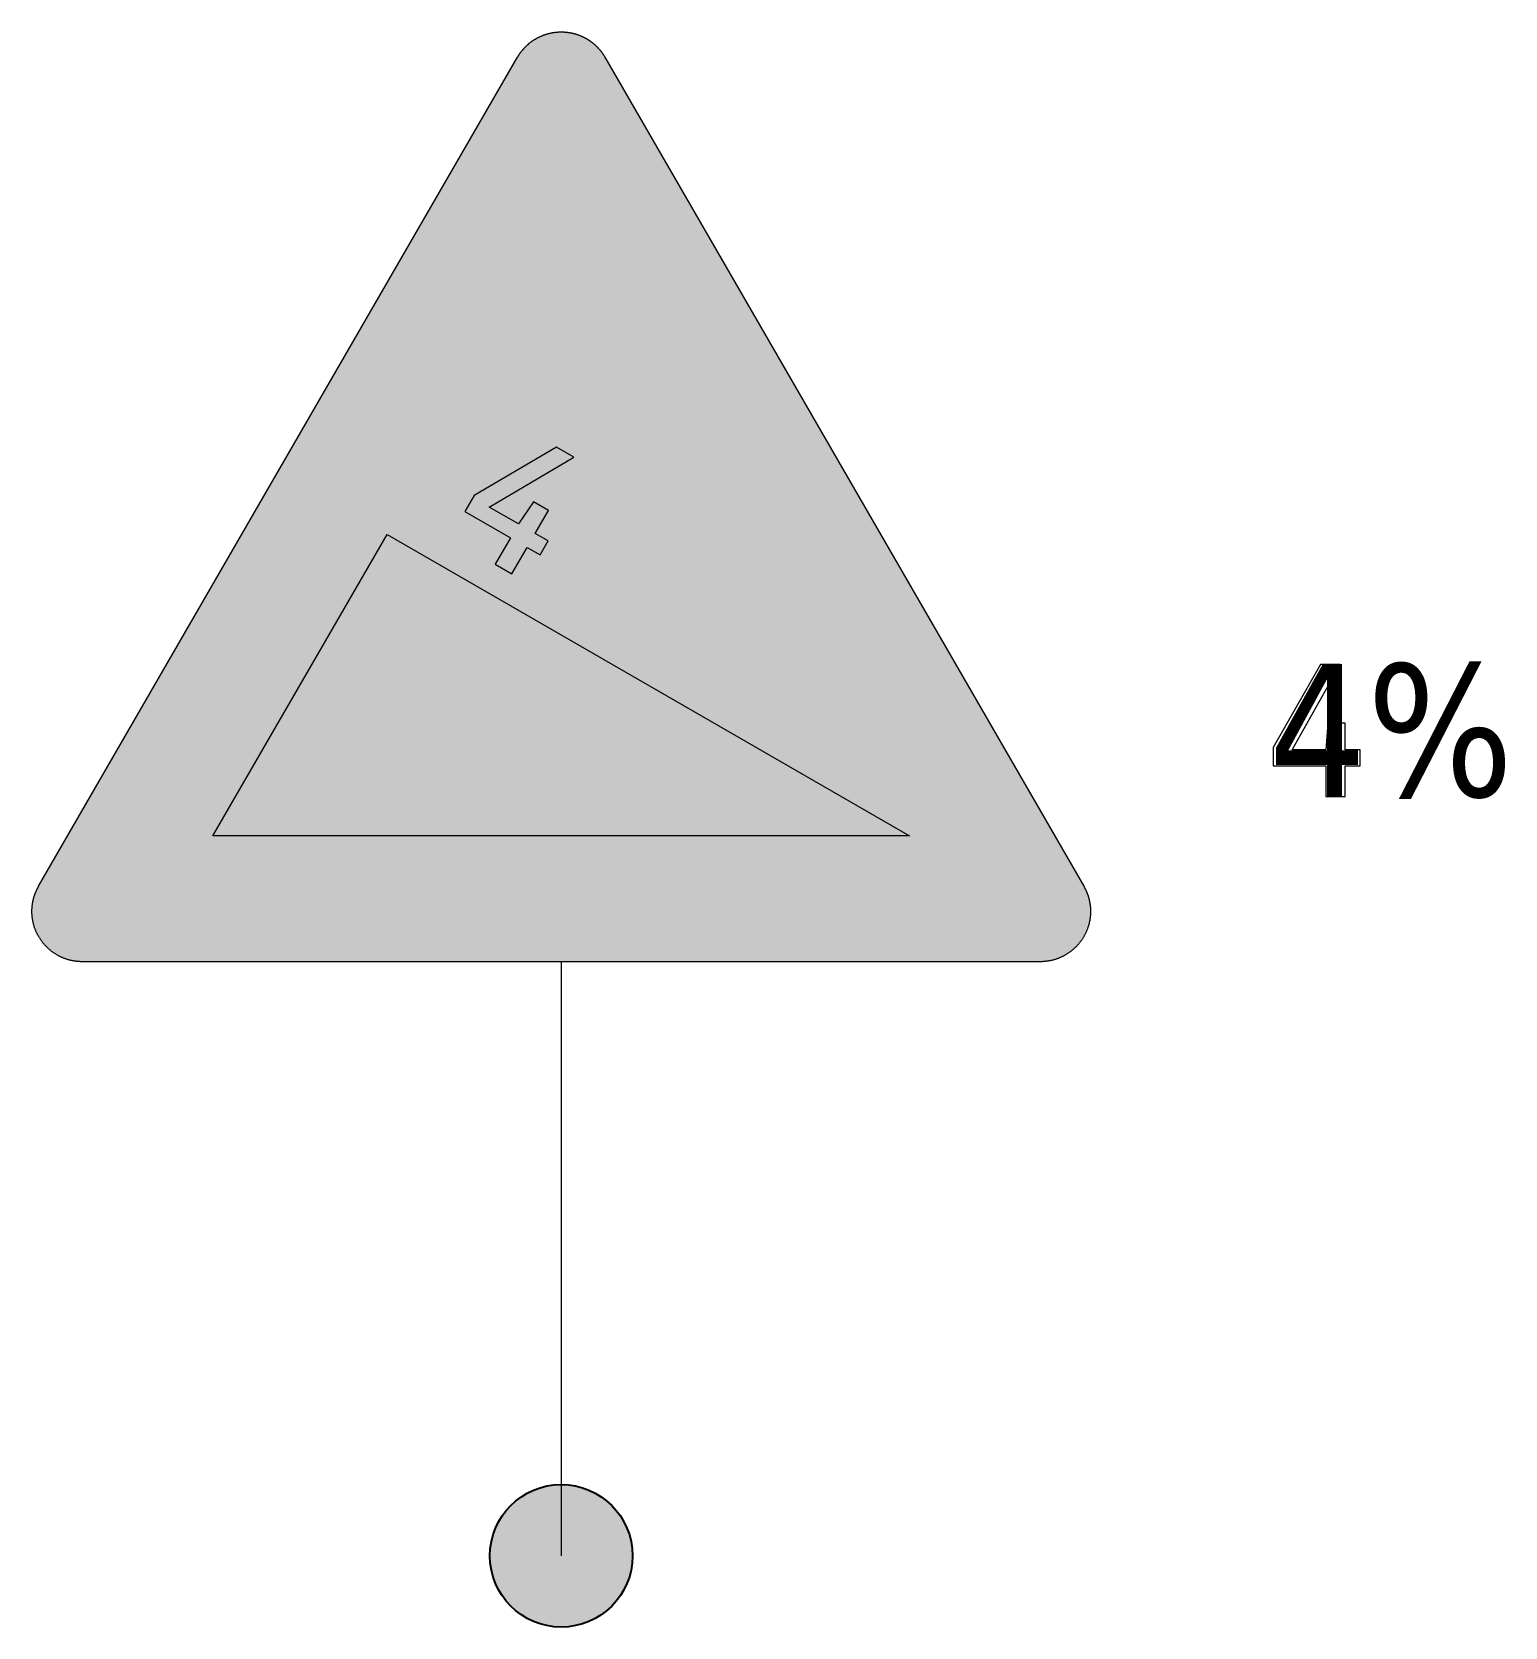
# Model space of a CAD drawing. Header units: metres. Extents: x -4.5 to 7.9, y -0.6 to 12.8.
import ezdxf

# ---------------------------------------------------------------- set-up
doc = ezdxf.new("R2010")
doc.units = ezdxf.units.M
doc.styles.get("Standard").update_dxf_attribs({"font": 'verdana.ttf'})

msp = doc.modelspace()

# ---------------------------------------------------------------- hatches: boundary and pattern name
at = {"lineweight": 5, "true_color": 0xf1f0eb}
msp.add_hatch(color=7, dxfattribs=at).paths.add_polyline_path([(-4.029261, 5.000027), (-4.034526, 5.000048), (-4.039785, 5.000126), (-4.045041, 5.000279), (-4.0503, 5.000507), (-4.055481, 5.00081), (-4.06074, 5.001191), (-4.065921, 5.001572), (-4.071102, 5.002031), (-4.076283, 5.00264), (-4.081467, 5.003249), (-4.086648, 5.003858), (-4.091829, 5.00462), (-4.096935, 5.00546), (-4.102041, 5.006297), (-4.107144, 5.007212), (-4.11225, 5.008202), (-4.117356, 5.00927), (-4.122384, 5.010335), (-4.127415, 5.011556), (-4.132443, 5.012774), (-4.137474, 5.01407), (-4.142502, 5.015441), (-4.147455, 5.016812), (-4.152408, 5.018261), (-4.157361, 5.01986), (-4.162239, 5.021384), (-4.167114, 5.023061), (-4.171992, 5.024813), (-4.176867, 5.026568), (-4.18167, 5.028395), (-4.18647, 5.0303), (-4.19127, 5.032205), (-4.195995, 5.034263), (-4.200795, 5.036321), (-4.205442, 5.038379), (-4.210167, 5.040587), (-4.214817, 5.042798), (-4.219464, 5.045084), (-4.224036, 5.047445), (-4.228608, 5.049884), (-4.23318, 5.052323), (-4.237677, 5.054837), (-4.242171, 5.057429), (-4.24659, 5.060096), (-4.251012, 5.062763), (-4.255431, 5.065505), (-4.259775, 5.068247), (-4.264116, 5.071145), (-4.26846, 5.07404), (-4.272729, 5.07701), (-4.27692, 5.079983), (-4.281111, 5.083106), (-4.285302, 5.086232), (-4.289415, 5.089355), (-4.293531, 5.092631), (-4.297569, 5.09591), (-4.301607, 5.099186), (-4.30557, 5.102615), (-4.309533, 5.106044), (-4.313418, 5.109548), (-4.317228, 5.113055), (-4.321116, 5.116634), (-4.324848, 5.120294), (-4.328583, 5.124026), (-4.332315, 5.127761), (-4.335975, 5.131571), (-4.339554, 5.135381), (-4.343061, 5.139191), (-4.346565, 5.143154), (-4.349994, 5.147039), (-4.353423, 5.151077), (-4.356699, 5.15504), (-4.360053, 5.159078), (-4.363254, 5.163194), (-4.366455, 5.167307), (-4.369578, 5.171498), (-4.372626, 5.175689), (-4.375599, 5.179958), (-4.378569, 5.184149), (-4.381464, 5.188493), (-4.384362, 5.192834), (-4.387104, 5.197178), (-4.389846, 5.201597), (-4.392591, 5.206019), (-4.39518, 5.210438), (-4.397772, 5.214932), (-4.400286, 5.219429), (-4.402725, 5.224001), (-4.405164, 5.228573), (-4.407525, 5.233145), (-4.409811, 5.237792), (-4.412022, 5.242442), (-4.41423, 5.247167), (-4.416366, 5.251814), (-4.418421, 5.256614), (-4.420404, 5.261339), (-4.422384, 5.266139), (-4.424214, 5.270939), (-4.426041, 5.275742), (-4.427871, 5.280617), (-4.429548, 5.285495), (-4.431225, 5.29037), (-4.432824, 5.295248), (-4.434348, 5.300201), (-4.435797, 5.305154), (-4.437243, 5.310182), (-4.438539, 5.315135), (-4.439835, 5.320166), (-4.441131, 5.325194), (-4.442274, 5.330225), (-4.443339, 5.335253), (-4.444407, 5.340359), (-4.445397, 5.345465), (-4.446312, 5.350568), (-4.447227, 5.355674), (-4.447989, 5.360855), (-4.448751, 5.365961), (-4.449435, 5.371142), (-4.450044, 5.376326), (-4.450578, 5.381507), (-4.451037, 5.386688), (-4.451493, 5.391869), (-4.451799, 5.397128), (-4.452102, 5.402309), (-4.45233, 5.407568), (-4.452483, 5.412824), (-4.452636, 5.418083), (-4.452636, 5.423339), (-4.452636, 5.426768), (-4.452561, 5.430275), (-4.452483, 5.433779), (-4.452408, 5.437208), (-4.452255, 5.440715), (-4.452102, 5.444219), (-4.451949, 5.447648), (-4.451721, 5.451152), (-4.451493, 5.454581), (-4.451187, 5.45801), (-4.450884, 5.461517), (-4.450578, 5.464946), (-4.450197, 5.468375), (-4.449816, 5.471804), (-4.449435, 5.475308), (-4.448979, 5.478737), (-4.44852, 5.482166), (-4.448064, 5.485595), (-4.44753, 5.488949), (-4.446921, 5.492378), (-4.446387, 5.495807), (-4.445778, 5.499236), (-4.445169, 5.502587), (-4.444482, 5.506016), (-4.443798, 5.50937), (-4.443036, 5.512799), (-4.442349, 5.516153), (-4.441587, 5.519504), (-4.44075, 5.522858), (-4.43991, 5.526209), (-4.439073, 5.529563), (-4.438158, 5.532917), (-4.437321, 5.536268), (-4.436328, 5.539544), (-4.435416, 5.542898), (-4.434423, 5.546174), (-4.433358, 5.549528), (-4.432368, 5.552804), (-4.4313, 5.55608), (-4.430157, 5.559356), (-4.429014, 5.562635), (-4.427871, 5.565833), (-4.426728, 5.569112), (-4.42551, 5.572388), (-4.424289, 5.575589), (-4.422993, 5.578787), (-4.421775, 5.582066), (-4.420404, 5.585264), (-4.419108, 5.58839), (-4.417737, 5.591591), (-4.416366, 5.594789), (-4.414917, 5.597915), (-4.413468, 5.601116), (-4.412022, 5.604239), (-4.410498, 5.607362), (-4.408974, 5.610488), (-4.40745, 5.613611), (-4.405848, 5.616659), (-4.404249, 5.619785), (-4.40265, 5.622833), (-4.400973, 5.625881), (-4.399371, 5.628929), (-4.397619, 5.631977), (-4.395942, 5.635025), (-0.366591, 12.613952), (-0.364887, 12.616925), (-0.363135, 12.619898), (-0.361305, 12.622868), (-0.359478, 12.625841), (-0.357648, 12.628811), (-0.355743, 12.631709), (-0.353838, 12.634604), (-0.351933, 12.637499), (-0.350028, 12.640394), (-0.348048, 12.643214), (-0.346065, 12.646109), (-0.344085, 12.648929), (-0.342027, 12.651749), (-0.339969, 12.654491), (-0.337911, 12.657311), (-0.335778, 12.660053), (-0.333645, 12.662798), (-0.331512, 12.665465), (-0.329379, 12.668207), (-0.327168, 12.670874), (-0.324957, 12.673541), (-0.322749, 12.676208), (-0.320538, 12.6788), (-0.318252, 12.681389), (-0.315966, 12.683981), (-0.31368, 12.686573), (-0.311319, 12.689087), (-0.308955, 12.691676), (-0.306594, 12.694115), (-0.304233, 12.696629), (-0.301794, 12.699146), (-0.299355, 12.701582), (-0.296916, 12.704021), (-0.294402, 12.706385), (-0.291963, 12.708821), (-0.289449, 12.711185), (-0.286935, 12.713546), (-0.284343, 12.715832), (-0.281754, 12.718196), (-0.279237, 12.720482), (-0.27657, 12.72269), (-0.273981, 12.724976), (-0.271314, 12.727187), (-0.268647, 12.729395), (-0.26598, 12.731606), (-0.263313, 12.733739), (-0.260568, 12.735872), (-0.257826, 12.738008), (-0.255084, 12.740141), (-0.252339, 12.742199), (-0.249519, 12.744254), (-0.246702, 12.746237), (-0.243882, 12.748295), (-0.241062, 12.750275), (-0.238167, 12.752255), (-0.235272, 12.75416), (-0.232374, 12.756065), (-0.229479, 12.75797), (-0.226584, 12.759875), (-0.223611, 12.761705), (-0.220641, 12.763535), (-0.217668, 12.765287), (-0.214698, 12.767114), (-0.211725, 12.768869), (-0.208677, 12.770543), (-0.205629, 12.772298), (-0.202581, 12.773972), (-0.199533, 12.775574), (-0.196485, 12.777251), (-0.193362, 12.77885), (-0.190236, 12.780374), (-0.187188, 12.781973), (-0.184065, 12.783497), (-0.180939, 12.784946), (-0.177741, 12.78647), (-0.174615, 12.787841), (-0.171492, 12.78929), (-0.168291, 12.790661), (-0.16509, 12.792032), (-0.161889, 12.793403), (-0.158691, 12.794699), (-0.15549, 12.795995), (-0.152289, 12.797213), (-0.149013, 12.798434), (-0.145812, 12.799652), (-0.142536, 12.800873), (-0.13926, 12.802016), (-0.135981, 12.803081), (-0.132705, 12.804224), (-0.129429, 12.805292), (-0.126153, 12.806357), (-0.122877, 12.80735), (-0.119523, 12.80834), (-0.116247, 12.80933), (-0.112893, 12.810245), (-0.109542, 12.81116), (-0.106263, 12.811997), (-0.102912, 12.812912), (-0.099558, 12.813674), (-0.096207, 12.814511), (-0.092778, 12.815273), (-0.089424, 12.816035), (-0.08607, 12.816722), (-0.082641, 12.817406), (-0.07929, 12.818093), (-0.075861, 12.818702), (-0.072507, 12.819311), (-0.069078, 12.819923), (-0.065649, 12.820454), (-0.06222, 12.820988), (-0.058791, 12.821447), (-0.055362, 12.821903), (-0.051933, 12.822359), (-0.048504, 12.822818), (-0.045075, 12.823199), (-0.041646, 12.823502), (-0.038142, 12.823883), (-0.034713, 12.824189), (-0.031284, 12.824417), (-0.027777, 12.824645), (-0.024348, 12.824876), (-0.020844, 12.825026), (-0.017415, 12.825257), (-0.013911, 12.825332), (-0.010482, 12.825485), (-0.006975, 12.82556), (-0.003471, 12.82556), (-0.000042, 12.82556), (0.003465, 12.82556), (0.006969, 12.82556), (0.010398, 12.825485), (0.013902, 12.825332), (0.017409, 12.825257), (0.020838, 12.825026), (0.024342, 12.824876), (0.027771, 12.824645), (0.0312, 12.824417), (0.034707, 12.824189), (0.038136, 12.823883), (0.041565, 12.823502), (0.045069, 12.823199), (0.048498, 12.822818), (0.051927, 12.822359), (0.055356, 12.821903), (0.058785, 12.821447), (0.062214, 12.820988), (0.065643, 12.820454), (0.069072, 12.819923), (0.072426, 12.819311), (0.075855, 12.818702), (0.079284, 12.818093), (0.082635, 12.817406), (0.086064, 12.816722), (0.089418, 12.816035), (0.092769, 12.815273), (0.096123, 12.814511), (0.099477, 12.813674), (0.102828, 12.812912), (0.106182, 12.811997), (0.109533, 12.81116), (0.112887, 12.810245), (0.116241, 12.80933), (0.119517, 12.80834), (0.122868, 12.80735), (0.126147, 12.806357), (0.129423, 12.805292), (0.132699, 12.804224), (0.135975, 12.803081), (0.139251, 12.802016), (0.14253, 12.800873), (0.145728, 12.799652), (0.149007, 12.798434), (0.152205, 12.797213), (0.155484, 12.795995), (0.158682, 12.794699), (0.161883, 12.793403), (0.165084, 12.792032), (0.168207, 12.790661), (0.171408, 12.78929), (0.174609, 12.787841), (0.177732, 12.78647), (0.180858, 12.784946), (0.183981, 12.783497), (0.187107, 12.781973), (0.19023, 12.780374), (0.193353, 12.77885), (0.196401, 12.777251), (0.199449, 12.775574), (0.202575, 12.773972), (0.205623, 12.772298), (0.208593, 12.770543), (0.211641, 12.768869), (0.214689, 12.767114), (0.217662, 12.765287), (0.220635, 12.763535), (0.223605, 12.761705), (0.2265, 12.759875), (0.229473, 12.75797), (0.232368, 12.756065), (0.235263, 12.75416), (0.238161, 12.752255), (0.240978, 12.750275), (0.243876, 12.748295), (0.246693, 12.746237), (0.249438, 12.744254), (0.252258, 12.742199), (0.255, 12.740141), (0.25782, 12.738008), (0.260562, 12.735872), (0.263229, 12.733739), (0.265974, 12.731606), (0.268641, 12.729395), (0.271308, 12.727187), (0.273897, 12.724976), (0.276564, 12.72269), (0.279156, 12.720482), (0.281745, 12.718196), (0.284337, 12.715832), (0.286851, 12.713546), (0.289443, 12.711185), (0.291957, 12.708821), (0.294396, 12.706385), (0.29691, 12.704021), (0.299349, 12.701582), (0.301788, 12.699146), (0.304149, 12.696629), (0.306588, 12.694115), (0.308949, 12.691676), (0.311313, 12.689087), (0.313599, 12.686573), (0.31596, 12.683981), (0.318246, 12.681389), (0.320457, 12.6788), (0.322743, 12.676208), (0.324951, 12.673541), (0.327162, 12.670874), (0.32937, 12.668207), (0.331506, 12.665465), (0.333639, 12.662798), (0.335772, 12.660053), (0.337905, 12.657311), (0.339963, 12.654491), (0.342021, 12.651749), (0.344001, 12.648929), (0.346059, 12.646109), (0.348039, 12.643214), (0.349944, 12.640394), (0.351927, 12.637499), (0.353832, 12.634604), (0.355737, 12.631709), (0.357564, 12.628811), (0.359469, 12.625841), (0.361299, 12.622868), (0.363051, 12.619898), (0.364881, 12.616925), (0.366558, 12.613877), (4.395909, 5.635025), (4.397613, 5.631977), (4.39929, 5.628929), (4.400967, 5.625881), (4.402641, 5.622833), (4.404243, 5.619785), (4.405842, 5.616659), (4.407444, 5.613611), (4.408968, 5.610488), (4.410492, 5.607362), (4.412016, 5.604239), (4.413462, 5.601116), (4.414911, 5.597915), (4.416282, 5.594789), (4.417731, 5.591591), (4.419102, 5.58839), (4.420398, 5.585264), (4.421691, 5.582066), (4.422987, 5.578787), (4.424283, 5.575589), (4.425501, 5.572388), (4.426722, 5.569112), (4.427865, 5.565833), (4.429008, 5.562635), (4.430151, 5.559356), (4.431216, 5.55608), (4.432284, 5.552804), (4.433352, 5.549528), (4.434342, 5.546174), (4.435332, 5.542898), (4.436322, 5.539544), (4.437237, 5.536268), (4.438152, 5.532917), (4.439067, 5.529563), (4.439904, 5.526209), (4.440741, 5.522858), (4.441503, 5.519504), (4.442265, 5.516153), (4.443027, 5.512799), (4.443714, 5.50937), (4.444476, 5.506016), (4.445085, 5.502587), (4.445772, 5.499236), (4.446306, 5.495807), (4.446915, 5.492378), (4.447449, 5.488949), (4.44798, 5.485595), (4.448514, 5.482166), (4.448973, 5.478737), (4.449354, 5.475308), (4.44981, 5.471804), (4.450191, 5.468375), (4.450572, 5.464946), (4.450878, 5.461517), (4.451181, 5.45801), (4.451409, 5.454581), (4.45164, 5.451152), (4.451868, 5.447648), (4.452096, 5.444219), (4.452249, 5.440715), (4.452324, 5.437208), (4.452477, 5.433779), (4.452552, 5.430275), (4.452552, 5.426768), (4.452552, 5.423339), (4.452552, 5.418083), (4.452477, 5.412824), (4.452324, 5.407568), (4.452096, 5.402309), (4.45179, 5.397128), (4.451409, 5.391869), (4.451028, 5.386688), (4.450497, 5.381507), (4.449963, 5.376326), (4.449354, 5.371142), (4.448667, 5.365961), (4.44798, 5.360855), (4.447143, 5.355674), (4.446306, 5.350568), (4.445391, 5.345465), (4.444401, 5.340359), (4.443333, 5.335253), (4.44219, 5.330225), (4.441047, 5.325194), (4.439829, 5.320166), (4.438533, 5.315135), (4.437162, 5.310182), (4.435788, 5.305154), (4.434264, 5.300201), (4.43274, 5.295248), (4.431141, 5.29037), (4.429542, 5.285495), (4.427787, 5.280617), (4.426035, 5.275742), (4.424208, 5.270939), (4.422303, 5.266139), (4.420398, 5.261339), (4.41834, 5.256614), (4.416282, 5.251814), (4.414149, 5.247167), (4.412016, 5.242442), (4.40973, 5.237792), (4.407444, 5.233145), (4.405158, 5.228573), (4.402719, 5.224001), (4.40028, 5.219429), (4.397766, 5.214932), (4.395174, 5.210438), (4.392507, 5.206019), (4.38984, 5.201597), (4.387098, 5.197178), (4.384278, 5.192834), (4.381458, 5.188493), (4.378563, 5.184149), (4.37559, 5.179958), (4.37262, 5.175689), (4.369494, 5.171498), (4.366371, 5.167307), (4.363248, 5.163194), (4.359969, 5.159078), (4.356693, 5.15504), (4.353417, 5.151077), (4.349988, 5.147039), (4.346559, 5.143154), (4.343055, 5.139191), (4.339548, 5.135381), (4.335966, 5.131571), (4.332309, 5.127761), (4.328577, 5.124026), (4.324842, 5.120294), (4.321107, 5.116634), (4.317222, 5.113055), (4.313412, 5.109548), (4.309449, 5.106044), (4.305564, 5.102615), (4.301526, 5.099186), (4.297563, 5.09591), (4.293525, 5.092631), (4.289409, 5.089355), (4.285293, 5.086232), (4.281102, 5.083106), (4.276911, 5.079983), (4.272645, 5.07701), (4.268379, 5.07404), (4.26411, 5.071145), (4.259766, 5.068247), (4.255425, 5.065505), (4.251003, 5.062763), (4.246584, 5.060096), (4.242165, 5.057429), (4.237668, 5.054837), (4.233174, 5.052323), (4.228602, 5.049884), (4.22403, 5.047445), (4.21938, 5.045084), (4.214808, 5.042798), (4.210161, 5.040587), (4.205436, 5.038379), (4.200711, 5.036321), (4.195989, 5.034263), (4.191264, 5.032205), (4.186464, 5.0303), (4.181661, 5.028395), (4.176861, 5.026568), (4.171986, 5.024813), (4.167108, 5.023061), (4.16223, 5.021384), (4.157277, 5.01986), (4.152402, 5.018261), (4.147449, 5.016812), (4.142418, 5.015441), (4.137465, 5.01407), (4.132437, 5.012774), (4.127409, 5.011556), (4.122378, 5.010335), (4.117272, 5.00927), (4.112244, 5.008202), (4.107138, 5.007212), (4.102032, 5.006297), (4.096929, 5.00546), (4.091745, 5.00462), (4.086642, 5.003858), (4.081458, 5.003249), (4.076277, 5.00264), (4.071096, 5.002031), (4.065915, 5.001572), (4.060656, 5.001191), (4.055475, 5.00081), (4.050216, 5.000507), (4.045035, 5.000279), (4.039779, 5.000126), (4.03452, 5.000048), (4.029261, 4.999973)])
at = {"lineweight": 5, "true_color": 0xac3020}
h = msp.add_hatch(color=24, dxfattribs=at)
h.paths.add_polyline_path([(-4.029261, 5.158775), (-4.036128, 5.15885), (-4.042908, 5.159078), (-4.049613, 5.159537), (-4.056321, 5.160068), (-4.063026, 5.16083), (-4.069578, 5.161823), (-4.076133, 5.162888), (-4.08261, 5.164109), (-4.089009, 5.16548), (-4.095411, 5.167079), (-4.101735, 5.168756), (-4.107984, 5.170661), (-4.114155, 5.172641), (-4.120251, 5.174777), (-4.126272, 5.177063), (-4.13229, 5.179499), (-4.138158, 5.182091), (-4.144026, 5.184833), (-4.149741, 5.187653), (-4.155381, 5.190701), (-4.161018, 5.193827), (-4.166505, 5.197025), (-4.171914, 5.200454), (-4.177248, 5.203961), (-4.182432, 5.207543), (-4.187613, 5.211275), (-4.192641, 5.215163), (-4.197594, 5.219201), (-4.202472, 5.223239), (-4.207197, 5.227505), (-4.211844, 5.231774), (-4.216341, 5.236268), (-4.220835, 5.240765), (-4.225104, 5.245412), (-4.22937, 5.250215), (-4.233486, 5.255015), (-4.237446, 5.259968), (-4.241334, 5.264996), (-4.245066, 5.270177), (-4.248648, 5.275436), (-4.252155, 5.280695), (-4.255584, 5.286104), (-4.258782, 5.291666), (-4.261908, 5.297228), (-4.264956, 5.302868), (-4.267776, 5.308658), (-4.270518, 5.314451), (-4.27311, 5.320319), (-4.275546, 5.326337), (-4.277832, 5.332358), (-4.279968, 5.338454), (-4.281948, 5.344625), (-4.283853, 5.350874), (-4.28553, 5.357198), (-4.287129, 5.3636), (-4.2885, 5.369999), (-4.289721, 5.376476), (-4.290864, 5.383031), (-4.291779, 5.389661), (-4.292541, 5.396288), (-4.293072, 5.402996), (-4.293531, 5.409701), (-4.293759, 5.416481), (-4.293912, 5.423339), (-4.293834, 5.425475), (-4.293834, 5.427683), (-4.293834, 5.429816), (-4.293759, 5.432027), (-4.293684, 5.43416), (-4.293531, 5.436371), (-4.293453, 5.438504), (-4.293303, 5.440715), (-4.29315, 5.442848), (-4.292997, 5.445056), (-4.292769, 5.447192), (-4.292616, 5.449325), (-4.292388, 5.451458), (-4.29216, 5.453669), (-4.291854, 5.455802), (-4.291626, 5.457935), (-4.29132, 5.460068), (-4.291017, 5.462201), (-4.290711, 5.464337), (-4.29033, 5.46647), (-4.289949, 5.468603), (-4.289568, 5.470736), (-4.289187, 5.472869), (-4.288806, 5.475005), (-4.28835, 5.477138), (-4.287891, 5.479196), (-4.287435, 5.481329), (-4.286976, 5.483462), (-4.286445, 5.48552), (-4.285911, 5.487653), (-4.285377, 5.489711), (-4.284843, 5.491769), (-4.284309, 5.493902), (-4.2837, 5.49596), (-4.283091, 5.498015), (-4.282482, 5.500073), (-4.281873, 5.502206), (-4.281186, 5.504264), (-4.280499, 5.506247), (-4.279815, 5.508302), (-4.279128, 5.51036), (-4.278444, 5.512418), (-4.277682, 5.514476), (-4.27692, 5.516456), (-4.276158, 5.518514), (-4.275396, 5.520494), (-4.274556, 5.522477), (-4.273719, 5.524535), (-4.272879, 5.526515), (-4.272042, 5.528495), (-4.271205, 5.530478), (-4.27029, 5.532458), (-4.269375, 5.534441), (-4.26846, 5.536346), (-4.267545, 5.538326), (-4.266633, 5.540306), (-4.26564, 5.542211), (-4.26465, 5.544194), (-4.26366, 5.546099), (-4.26267, 5.548004), (-4.261602, 5.549909), (-4.260537, 5.551814), (-4.259469, 5.553719), (-4.258401, 5.555624), (-0.229092, 12.534575), (-0.22689, 12.538364), (-0.224604, 12.542096), (-0.22224, 12.545831), (-0.219801, 12.549488), (-0.217365, 12.553145), (-0.214773, 12.556727), (-0.212259, 12.560231), (-0.209592, 12.563738), (-0.206925, 12.567167), (-0.20418, 12.570518), (-0.201363, 12.573872), (-0.198543, 12.577148), (-0.195648, 12.580349), (-0.192675, 12.58355), (-0.189702, 12.586673), (-0.186654, 12.589721), (-0.183606, 12.592769), (-0.180483, 12.595742), (-0.177282, 12.598637), (-0.174081, 12.601457), (-0.170805, 12.604277), (-0.167529, 12.607019), (-0.164175, 12.609761), (-0.160824, 12.612353), (-0.157395, 12.614945), (-0.153888, 12.617459), (-0.150384, 12.619898), (-0.14688, 12.622334), (-0.143298, 12.624698), (-0.139641, 12.626984), (-0.135981, 12.629192), (-0.132324, 12.631403), (-0.128592, 12.633461), (-0.124782, 12.635519), (-0.121047, 12.637499), (-0.117162, 12.639479), (-0.113352, 12.641309), (-0.109464, 12.643139), (-0.105501, 12.644891), (-0.101616, 12.646568), (-0.097578, 12.648167), (-0.093615, 12.649691), (-0.089577, 12.651215), (-0.085539, 12.652664), (-0.081423, 12.653957), (-0.077307, 12.655253), (-0.073194, 12.656474), (-0.069078, 12.657692), (-0.064887, 12.65876), (-0.060696, 12.659825), (-0.05643, 12.66074), (-0.052239, 12.661655), (-0.04797, 12.662492), (-0.043704, 12.663179), (-0.03936, 12.663863), (-0.035094, 12.664475), (-0.03075, 12.665006), (-0.026406, 12.66554), (-0.021987, 12.665921), (-0.017643, 12.666227), (-0.013224, 12.66653), (-0.00888, 12.666683), (-0.004461, 12.666761), (-0.000042, 12.666836), (0.004377, 12.666761), (0.008799, 12.666683), (0.013218, 12.66653), (0.017637, 12.666227), (0.021981, 12.665921), (0.026325, 12.66554), (0.030666, 12.665006), (0.03501, 12.664475), (0.039354, 12.663863), (0.04362, 12.663179), (0.047889, 12.662492), (0.052155, 12.661655), (0.056424, 12.66074), (0.060615, 12.659825), (0.064881, 12.65876), (0.068997, 12.657692), (0.073188, 12.656474), (0.077301, 12.655253), (0.081417, 12.653957), (0.08553, 12.652664), (0.089571, 12.651215), (0.093609, 12.649691), (0.097572, 12.648167), (0.101532, 12.646568), (0.105495, 12.644891), (0.109458, 12.643139), (0.113343, 12.641309), (0.117153, 12.639479), (0.120963, 12.637499), (0.124773, 12.635519), (0.128583, 12.633461), (0.132243, 12.631403), (0.135975, 12.629192), (0.139632, 12.626984), (0.143214, 12.624698), (0.146796, 12.622334), (0.150378, 12.619898), (0.153882, 12.617459), (0.157311, 12.614945), (0.16074, 12.612353), (0.164169, 12.609761), (0.167523, 12.607019), (0.170799, 12.604277), (0.174075, 12.601457), (0.177276, 12.598637), (0.180477, 12.595742), (0.1836, 12.592769), (0.186648, 12.589721), (0.189696, 12.586673), (0.192669, 12.58355), (0.195639, 12.580349), (0.198537, 12.577148), (0.201354, 12.573872), (0.204174, 12.570518), (0.206919, 12.567167), (0.209586, 12.563738), (0.212253, 12.560231), (0.214842, 12.556727), (0.217356, 12.553145), (0.219795, 12.549488), (0.222234, 12.545831), (0.224595, 12.542096), (0.226881, 12.538364), (0.229167, 12.534554), (4.258443, 5.555651), (4.259463, 5.553719), (4.260528, 5.551814), (4.261596, 5.549909), (4.262664, 5.548004), (4.263654, 5.546099), (4.264644, 5.544194), (4.265634, 5.542211), (4.266549, 5.540306), (4.267539, 5.538326), (4.268454, 5.536346), (4.269369, 5.534441), (4.270284, 5.532458), (4.271196, 5.530478), (4.272036, 5.528495), (4.272873, 5.526515), (4.273713, 5.524535), (4.27455, 5.522477), (4.275312, 5.520494), (4.276149, 5.518514), (4.276911, 5.516456), (4.277673, 5.514476), (4.27836, 5.512418), (4.279122, 5.51036), (4.279809, 5.508302), (4.280493, 5.506247), (4.28118, 5.504264), (4.281789, 5.502206), (4.282476, 5.500073), (4.283085, 5.498015), (4.283694, 5.49596), (4.284228, 5.493902), (4.284837, 5.491769), (4.285371, 5.489711), (4.285905, 5.487653), (4.286436, 5.48552), (4.286895, 5.483462), (4.287429, 5.481329), (4.287885, 5.479196), (4.288341, 5.477138), (4.288722, 5.475005), (4.289181, 5.472869), (4.289562, 5.470736), (4.289943, 5.468603), (4.290324, 5.46647), (4.290627, 5.464337), (4.290933, 5.462201), (4.291239, 5.460068), (4.291542, 5.457935), (4.291848, 5.455802), (4.292076, 5.453669), (4.292304, 5.451458), (4.292532, 5.449325), (4.292763, 5.447192), (4.292913, 5.445056), (4.293144, 5.442848), (4.293294, 5.440715), (4.293372, 5.438504), (4.293525, 5.436371), (4.2936, 5.43416), (4.293675, 5.432027), (4.293753, 5.429816), (4.293828, 5.427683), (4.293828, 5.425475), (4.293828, 5.423339), (4.293753, 5.416481), (4.293525, 5.409701), (4.293066, 5.402996), (4.292457, 5.396288), (4.291695, 5.389661), (4.29078, 5.383031), (4.289715, 5.376476), (4.288494, 5.369999), (4.287048, 5.3636), (4.285524, 5.357198), (4.283769, 5.350874), (4.281942, 5.344625), (4.279959, 5.338454), (4.277751, 5.332358), (4.275465, 5.326337), (4.273026, 5.320319), (4.270434, 5.314451), (4.267767, 5.308658), (4.264872, 5.302868), (4.261902, 5.297228), (4.258776, 5.291666), (4.2555, 5.286104), (4.252146, 5.280695), (4.248642, 5.275436), (4.24506, 5.270177), (4.24125, 5.264996), (4.23744, 5.259968), (4.233402, 5.255015), (4.229286, 5.250215), (4.225095, 5.245412), (4.220754, 5.240765), (4.216332, 5.236268), (4.211838, 5.231774), (4.207188, 5.227505), (4.202388, 5.223239), (4.197588, 5.219201), (4.192635, 5.215163), (4.187529, 5.211275), (4.182423, 5.207543), (4.177167, 5.203961), (4.171833, 5.200454), (4.166421, 5.197025), (4.160937, 5.193827), (4.155372, 5.190701), (4.149735, 5.187653), (4.143942, 5.184833), (4.138152, 5.182091), (4.132284, 5.179499), (4.126266, 5.177063), (4.120245, 5.174777), (4.114149, 5.172641), (4.107978, 5.170661), (4.101729, 5.168756), (4.095405, 5.167079), (4.089003, 5.16548), (4.082601, 5.164109), (4.076124, 5.162888), (4.069572, 5.161823), (4.062942, 5.16083), (4.056312, 5.160068), (4.049607, 5.159537), (4.042902, 5.159078), (4.036119, 5.15885), (4.029261, 5.158775)])
h.paths.add_polyline_path([(-3.11268, 5.952527), (0.000015, 11.34395), (3.112755, 5.952527)], flags=16)
at = {"lineweight": 5, "true_color": 0x2a292a}
for points in [[(-0.177582, 8.424104), (-0.110115, 8.540978), (-0.218721, 8.603651), (-0.106812, 8.797496), (-0.233274, 8.87051), (-0.360315, 8.685419), (-0.605013, 8.826683), (0.105108, 9.247085), (-0.039258, 9.330431), (-0.732966, 8.92256), (-0.809979, 8.789189), (-0.427785, 8.568545), (-0.55635, 8.34584), (-0.414756, 8.264075), (-0.286188, 8.486822)], [(-2.929377, 6.058361), (-1.464696, 8.595344), (2.929452, 6.058361)]]:
    msp.add_hatch(color=250, dxfattribs=at).paths.add_polyline_path(points)
h = msp.add_hatch(color=0)
h.dxf.hatch_style = 1
h.paths.add_polyline_path([(0.6, 0, 1), (-0.6, 0, 1)])

# ---------------------------------------------------------------- linework, layer by layer
at = {"lineweight": 9}
msp.add_line((0, 5), (0, 2.5), dxfattribs=at)
at = {"color": 0, "lineweight": 9}
msp.add_line((0, 2.5), (0, 0), dxfattribs=at)
at = {"color": 7, "lineweight": 5, "true_color": 0xf1f0eb}
msp.add_lwpolyline([(-4.029261, 5.000027), (-4.034526, 5.000048), (-4.039785, 5.000126), (-4.045041, 5.000279), (-4.0503, 5.000507), (-4.055481, 5.00081), (-4.06074, 5.001191), (-4.065921, 5.001572), (-4.071102, 5.002031), (-4.076283, 5.00264), (-4.081467, 5.003249), (-4.086648, 5.003858), (-4.091829, 5.00462), (-4.096935, 5.00546), (-4.102041, 5.006297), (-4.107144, 5.007212), (-4.11225, 5.008202), (-4.117356, 5.00927), (-4.122384, 5.010335), (-4.127415, 5.011556), (-4.132443, 5.012774), (-4.137474, 5.01407), (-4.142502, 5.015441), (-4.147455, 5.016812), (-4.152408, 5.018261), (-4.157361, 5.01986), (-4.162239, 5.021384), (-4.167114, 5.023061), (-4.171992, 5.024813), (-4.176867, 5.026568), (-4.18167, 5.028395), (-4.18647, 5.0303), (-4.19127, 5.032205), (-4.195995, 5.034263), (-4.200795, 5.036321), (-4.205442, 5.038379), (-4.210167, 5.040587), (-4.214817, 5.042798), (-4.219464, 5.045084), (-4.224036, 5.047445), (-4.228608, 5.049884), (-4.23318, 5.052323), (-4.237677, 5.054837), (-4.242171, 5.057429), (-4.24659, 5.060096), (-4.251012, 5.062763), (-4.255431, 5.065505), (-4.259775, 5.068247), (-4.264116, 5.071145), (-4.26846, 5.07404), (-4.272729, 5.07701), (-4.27692, 5.079983), (-4.281111, 5.083106), (-4.285302, 5.086232), (-4.289415, 5.089355), (-4.293531, 5.092631), (-4.297569, 5.09591), (-4.301607, 5.099186), (-4.30557, 5.102615), (-4.309533, 5.106044), (-4.313418, 5.109548), (-4.317228, 5.113055), (-4.321116, 5.116634), (-4.324848, 5.120294), (-4.328583, 5.124026), (-4.332315, 5.127761), (-4.335975, 5.131571), (-4.339554, 5.135381), (-4.343061, 5.139191), (-4.346565, 5.143154), (-4.349994, 5.147039), (-4.353423, 5.151077), (-4.356699, 5.15504), (-4.360053, 5.159078), (-4.363254, 5.163194), (-4.366455, 5.167307), (-4.369578, 5.171498), (-4.372626, 5.175689), (-4.375599, 5.179958), (-4.378569, 5.184149), (-4.381464, 5.188493), (-4.384362, 5.192834), (-4.387104, 5.197178), (-4.389846, 5.201597), (-4.392591, 5.206019), (-4.39518, 5.210438), (-4.397772, 5.214932), (-4.400286, 5.219429), (-4.402725, 5.224001), (-4.405164, 5.228573), (-4.407525, 5.233145), (-4.409811, 5.237792), (-4.412022, 5.242442), (-4.41423, 5.247167), (-4.416366, 5.251814), (-4.418421, 5.256614), (-4.420404, 5.261339), (-4.422384, 5.266139), (-4.424214, 5.270939), (-4.426041, 5.275742), (-4.427871, 5.280617), (-4.429548, 5.285495), (-4.431225, 5.29037), (-4.432824, 5.295248), (-4.434348, 5.300201), (-4.435797, 5.305154), (-4.437243, 5.310182), (-4.438539, 5.315135), (-4.439835, 5.320166), (-4.441131, 5.325194), (-4.442274, 5.330225), (-4.443339, 5.335253), (-4.444407, 5.340359), (-4.445397, 5.345465), (-4.446312, 5.350568), (-4.447227, 5.355674), (-4.447989, 5.360855), (-4.448751, 5.365961), (-4.449435, 5.371142), (-4.450044, 5.376326), (-4.450578, 5.381507), (-4.451037, 5.386688), (-4.451493, 5.391869), (-4.451799, 5.397128), (-4.452102, 5.402309), (-4.45233, 5.407568), (-4.452483, 5.412824), (-4.452636, 5.418083), (-4.452636, 5.423339), (-4.452636, 5.426768), (-4.452561, 5.430275), (-4.452483, 5.433779), (-4.452408, 5.437208), (-4.452255, 5.440715), (-4.452102, 5.444219), (-4.451949, 5.447648), (-4.451721, 5.451152), (-4.451493, 5.454581), (-4.451187, 5.45801), (-4.450884, 5.461517), (-4.450578, 5.464946), (-4.450197, 5.468375), (-4.449816, 5.471804), (-4.449435, 5.475308), (-4.448979, 5.478737), (-4.44852, 5.482166), (-4.448064, 5.485595), (-4.44753, 5.488949), (-4.446921, 5.492378), (-4.446387, 5.495807), (-4.445778, 5.499236), (-4.445169, 5.502587), (-4.444482, 5.506016), (-4.443798, 5.50937), (-4.443036, 5.512799), (-4.442349, 5.516153), (-4.441587, 5.519504), (-4.44075, 5.522858), (-4.43991, 5.526209), (-4.439073, 5.529563), (-4.438158, 5.532917), (-4.437321, 5.536268), (-4.436328, 5.539544), (-4.435416, 5.542898), (-4.434423, 5.546174), (-4.433358, 5.549528), (-4.432368, 5.552804), (-4.4313, 5.55608), (-4.430157, 5.559356), (-4.429014, 5.562635), (-4.427871, 5.565833), (-4.426728, 5.569112), (-4.42551, 5.572388), (-4.424289, 5.575589), (-4.422993, 5.578787), (-4.421775, 5.582066), (-4.420404, 5.585264), (-4.419108, 5.58839), (-4.417737, 5.591591), (-4.416366, 5.594789), (-4.414917, 5.597915), (-4.413468, 5.601116), (-4.412022, 5.604239), (-4.410498, 5.607362), (-4.408974, 5.610488), (-4.40745, 5.613611), (-4.405848, 5.616659), (-4.404249, 5.619785), (-4.40265, 5.622833), (-4.400973, 5.625881), (-4.399371, 5.628929), (-4.397619, 5.631977), (-4.395942, 5.635025), (-0.366591, 12.613952), (-0.364887, 12.616925), (-0.363135, 12.619898), (-0.361305, 12.622868), (-0.359478, 12.625841), (-0.357648, 12.628811), (-0.355743, 12.631709), (-0.353838, 12.634604), (-0.351933, 12.637499), (-0.350028, 12.640394), (-0.348048, 12.643214), (-0.346065, 12.646109), (-0.344085, 12.648929), (-0.342027, 12.651749), (-0.339969, 12.654491), (-0.337911, 12.657311), (-0.335778, 12.660053), (-0.333645, 12.662798), (-0.331512, 12.665465), (-0.329379, 12.668207), (-0.327168, 12.670874), (-0.324957, 12.673541), (-0.322749, 12.676208), (-0.320538, 12.6788), (-0.318252, 12.681389), (-0.315966, 12.683981), (-0.31368, 12.686573), (-0.311319, 12.689087), (-0.308955, 12.691676), (-0.306594, 12.694115), (-0.304233, 12.696629), (-0.301794, 12.699146), (-0.299355, 12.701582), (-0.296916, 12.704021), (-0.294402, 12.706385), (-0.291963, 12.708821), (-0.289449, 12.711185), (-0.286935, 12.713546), (-0.284343, 12.715832), (-0.281754, 12.718196), (-0.279237, 12.720482), (-0.27657, 12.72269), (-0.273981, 12.724976), (-0.271314, 12.727187), (-0.268647, 12.729395), (-0.26598, 12.731606), (-0.263313, 12.733739), (-0.260568, 12.735872), (-0.257826, 12.738008), (-0.255084, 12.740141), (-0.252339, 12.742199), (-0.249519, 12.744254), (-0.246702, 12.746237), (-0.243882, 12.748295), (-0.241062, 12.750275), (-0.238167, 12.752255), (-0.235272, 12.75416), (-0.232374, 12.756065), (-0.229479, 12.75797), (-0.226584, 12.759875), (-0.223611, 12.761705), (-0.220641, 12.763535), (-0.217668, 12.765287), (-0.214698, 12.767114), (-0.211725, 12.768869), (-0.208677, 12.770543), (-0.205629, 12.772298), (-0.202581, 12.773972), (-0.199533, 12.775574), (-0.196485, 12.777251), (-0.193362, 12.77885), (-0.190236, 12.780374), (-0.187188, 12.781973), (-0.184065, 12.783497), (-0.180939, 12.784946), (-0.177741, 12.78647), (-0.174615, 12.787841), (-0.171492, 12.78929), (-0.168291, 12.790661), (-0.16509, 12.792032), (-0.161889, 12.793403), (-0.158691, 12.794699), (-0.15549, 12.795995), (-0.152289, 12.797213), (-0.149013, 12.798434), (-0.145812, 12.799652), (-0.142536, 12.800873), (-0.13926, 12.802016), (-0.135981, 12.803081), (-0.132705, 12.804224), (-0.129429, 12.805292), (-0.126153, 12.806357), (-0.122877, 12.80735), (-0.119523, 12.80834), (-0.116247, 12.80933), (-0.112893, 12.810245), (-0.109542, 12.81116), (-0.106263, 12.811997), (-0.102912, 12.812912), (-0.099558, 12.813674), (-0.096207, 12.814511), (-0.092778, 12.815273), (-0.089424, 12.816035), (-0.08607, 12.816722), (-0.082641, 12.817406), (-0.07929, 12.818093), (-0.075861, 12.818702), (-0.072507, 12.819311), (-0.069078, 12.819923), (-0.065649, 12.820454), (-0.06222, 12.820988), (-0.058791, 12.821447), (-0.055362, 12.821903), (-0.051933, 12.822359), (-0.048504, 12.822818), (-0.045075, 12.823199), (-0.041646, 12.823502), (-0.038142, 12.823883), (-0.034713, 12.824189), (-0.031284, 12.824417), (-0.027777, 12.824645), (-0.024348, 12.824876), (-0.020844, 12.825026), (-0.017415, 12.825257), (-0.013911, 12.825332), (-0.010482, 12.825485), (-0.006975, 12.82556), (-0.003471, 12.82556), (-0.000042, 12.82556), (0.003465, 12.82556), (0.006969, 12.82556), (0.010398, 12.825485), (0.013902, 12.825332), (0.017409, 12.825257), (0.020838, 12.825026), (0.024342, 12.824876), (0.027771, 12.824645), (0.0312, 12.824417), (0.034707, 12.824189), (0.038136, 12.823883), (0.041565, 12.823502), (0.045069, 12.823199), (0.048498, 12.822818), (0.051927, 12.822359), (0.055356, 12.821903), (0.058785, 12.821447), (0.062214, 12.820988), (0.065643, 12.820454), (0.069072, 12.819923), (0.072426, 12.819311), (0.075855, 12.818702), (0.079284, 12.818093), (0.082635, 12.817406), (0.086064, 12.816722), (0.089418, 12.816035), (0.092769, 12.815273), (0.096123, 12.814511), (0.099477, 12.813674), (0.102828, 12.812912), (0.106182, 12.811997), (0.109533, 12.81116), (0.112887, 12.810245), (0.116241, 12.80933), (0.119517, 12.80834), (0.122868, 12.80735), (0.126147, 12.806357), (0.129423, 12.805292), (0.132699, 12.804224), (0.135975, 12.803081), (0.139251, 12.802016), (0.14253, 12.800873), (0.145728, 12.799652), (0.149007, 12.798434), (0.152205, 12.797213), (0.155484, 12.795995), (0.158682, 12.794699), (0.161883, 12.793403), (0.165084, 12.792032), (0.168207, 12.790661), (0.171408, 12.78929), (0.174609, 12.787841), (0.177732, 12.78647), (0.180858, 12.784946), (0.183981, 12.783497), (0.187107, 12.781973), (0.19023, 12.780374), (0.193353, 12.77885), (0.196401, 12.777251), (0.199449, 12.775574), (0.202575, 12.773972), (0.205623, 12.772298), (0.208593, 12.770543), (0.211641, 12.768869), (0.214689, 12.767114), (0.217662, 12.765287), (0.220635, 12.763535), (0.223605, 12.761705), (0.2265, 12.759875), (0.229473, 12.75797), (0.232368, 12.756065), (0.235263, 12.75416), (0.238161, 12.752255), (0.240978, 12.750275), (0.243876, 12.748295), (0.246693, 12.746237), (0.249438, 12.744254), (0.252258, 12.742199), (0.255, 12.740141), (0.25782, 12.738008), (0.260562, 12.735872), (0.263229, 12.733739), (0.265974, 12.731606), (0.268641, 12.729395), (0.271308, 12.727187), (0.273897, 12.724976), (0.276564, 12.72269), (0.279156, 12.720482), (0.281745, 12.718196), (0.284337, 12.715832), (0.286851, 12.713546), (0.289443, 12.711185), (0.291957, 12.708821), (0.294396, 12.706385), (0.29691, 12.704021), (0.299349, 12.701582), (0.301788, 12.699146), (0.304149, 12.696629), (0.306588, 12.694115), (0.308949, 12.691676), (0.311313, 12.689087), (0.313599, 12.686573), (0.31596, 12.683981), (0.318246, 12.681389), (0.320457, 12.6788), (0.322743, 12.676208), (0.324951, 12.673541), (0.327162, 12.670874), (0.32937, 12.668207), (0.331506, 12.665465), (0.333639, 12.662798), (0.335772, 12.660053), (0.337905, 12.657311), (0.339963, 12.654491), (0.342021, 12.651749), (0.344001, 12.648929), (0.346059, 12.646109), (0.348039, 12.643214), (0.349944, 12.640394), (0.351927, 12.637499), (0.353832, 12.634604), (0.355737, 12.631709), (0.357564, 12.628811), (0.359469, 12.625841), (0.361299, 12.622868), (0.363051, 12.619898), (0.364881, 12.616925), (0.366558, 12.613877), (4.395909, 5.635025), (4.397613, 5.631977), (4.39929, 5.628929), (4.400967, 5.625881), (4.402641, 5.622833), (4.404243, 5.619785), (4.405842, 5.616659), (4.407444, 5.613611), (4.408968, 5.610488), (4.410492, 5.607362), (4.412016, 5.604239), (4.413462, 5.601116), (4.414911, 5.597915), (4.416282, 5.594789), (4.417731, 5.591591), (4.419102, 5.58839), (4.420398, 5.585264), (4.421691, 5.582066), (4.422987, 5.578787), (4.424283, 5.575589), (4.425501, 5.572388), (4.426722, 5.569112), (4.427865, 5.565833), (4.429008, 5.562635), (4.430151, 5.559356), (4.431216, 5.55608), (4.432284, 5.552804), (4.433352, 5.549528), (4.434342, 5.546174), (4.435332, 5.542898), (4.436322, 5.539544), (4.437237, 5.536268), (4.438152, 5.532917), (4.439067, 5.529563), (4.439904, 5.526209), (4.440741, 5.522858), (4.441503, 5.519504), (4.442265, 5.516153), (4.443027, 5.512799), (4.443714, 5.50937), (4.444476, 5.506016), (4.445085, 5.502587), (4.445772, 5.499236), (4.446306, 5.495807), (4.446915, 5.492378), (4.447449, 5.488949), (4.44798, 5.485595), (4.448514, 5.482166), (4.448973, 5.478737), (4.449354, 5.475308), (4.44981, 5.471804), (4.450191, 5.468375), (4.450572, 5.464946), (4.450878, 5.461517), (4.451181, 5.45801), (4.451409, 5.454581), (4.45164, 5.451152), (4.451868, 5.447648), (4.452096, 5.444219), (4.452249, 5.440715), (4.452324, 5.437208), (4.452477, 5.433779), (4.452552, 5.430275), (4.452552, 5.426768), (4.452552, 5.423339), (4.452552, 5.418083), (4.452477, 5.412824), (4.452324, 5.407568), (4.452096, 5.402309), (4.45179, 5.397128), (4.451409, 5.391869), (4.451028, 5.386688), (4.450497, 5.381507), (4.449963, 5.376326), (4.449354, 5.371142), (4.448667, 5.365961), (4.44798, 5.360855), (4.447143, 5.355674), (4.446306, 5.350568), (4.445391, 5.345465), (4.444401, 5.340359), (4.443333, 5.335253), (4.44219, 5.330225), (4.441047, 5.325194), (4.439829, 5.320166), (4.438533, 5.315135), (4.437162, 5.310182), (4.435788, 5.305154), (4.434264, 5.300201), (4.43274, 5.295248), (4.431141, 5.29037), (4.429542, 5.285495), (4.427787, 5.280617), (4.426035, 5.275742), (4.424208, 5.270939), (4.422303, 5.266139), (4.420398, 5.261339), (4.41834, 5.256614), (4.416282, 5.251814), (4.414149, 5.247167), (4.412016, 5.242442), (4.40973, 5.237792), (4.407444, 5.233145), (4.405158, 5.228573), (4.402719, 5.224001), (4.40028, 5.219429), (4.397766, 5.214932), (4.395174, 5.210438), (4.392507, 5.206019), (4.38984, 5.201597), (4.387098, 5.197178), (4.384278, 5.192834), (4.381458, 5.188493), (4.378563, 5.184149), (4.37559, 5.179958), (4.37262, 5.175689), (4.369494, 5.171498), (4.366371, 5.167307), (4.363248, 5.163194), (4.359969, 5.159078), (4.356693, 5.15504), (4.353417, 5.151077), (4.349988, 5.147039), (4.346559, 5.143154), (4.343055, 5.139191), (4.339548, 5.135381), (4.335966, 5.131571), (4.332309, 5.127761), (4.328577, 5.124026), (4.324842, 5.120294), (4.321107, 5.116634), (4.317222, 5.113055), (4.313412, 5.109548), (4.309449, 5.106044), (4.305564, 5.102615), (4.301526, 5.099186), (4.297563, 5.09591), (4.293525, 5.092631), (4.289409, 5.089355), (4.285293, 5.086232), (4.281102, 5.083106), (4.276911, 5.079983), (4.272645, 5.07701), (4.268379, 5.07404), (4.26411, 5.071145), (4.259766, 5.068247), (4.255425, 5.065505), (4.251003, 5.062763), (4.246584, 5.060096), (4.242165, 5.057429), (4.237668, 5.054837), (4.233174, 5.052323), (4.228602, 5.049884), (4.22403, 5.047445), (4.21938, 5.045084), (4.214808, 5.042798), (4.210161, 5.040587), (4.205436, 5.038379), (4.200711, 5.036321), (4.195989, 5.034263), (4.191264, 5.032205), (4.186464, 5.0303), (4.181661, 5.028395), (4.176861, 5.026568), (4.171986, 5.024813), (4.167108, 5.023061), (4.16223, 5.021384), (4.157277, 5.01986), (4.152402, 5.018261), (4.147449, 5.016812), (4.142418, 5.015441), (4.137465, 5.01407), (4.132437, 5.012774), (4.127409, 5.011556), (4.122378, 5.010335), (4.117272, 5.00927), (4.112244, 5.008202), (4.107138, 5.007212), (4.102032, 5.006297), (4.096929, 5.00546), (4.091745, 5.00462), (4.086642, 5.003858), (4.081458, 5.003249), (4.076277, 5.00264), (4.071096, 5.002031), (4.065915, 5.001572), (4.060656, 5.001191), (4.055475, 5.00081), (4.050216, 5.000507), (4.045035, 5.000279), (4.039779, 5.000126), (4.03452, 5.000048), (4.029261, 4.999973), (-4.029261, 5.000027)], dxfattribs=at)
at = {"color": 250, "lineweight": 5, "true_color": 0x2a292a}
for points in [[(-0.177582, 8.424104), (-0.110115, 8.540978), (-0.218721, 8.603651), (-0.106812, 8.797496), (-0.233274, 8.87051), (-0.360315, 8.685419), (-0.605013, 8.826683), (0.105108, 9.247085), (-0.039258, 9.330431), (-0.732966, 8.92256), (-0.809979, 8.789189), (-0.427785, 8.568545), (-0.55635, 8.34584), (-0.414756, 8.264075), (-0.286188, 8.486822), (-0.177582, 8.424104)], [(-2.929377, 6.058361), (-1.464696, 8.595344), (2.929452, 6.058361), (-2.929377, 6.058361)]]:
    msp.add_lwpolyline(points, dxfattribs=at)
at = {"color": 7, "lineweight": 5}
msp.add_lwpolyline([(6.720428, 6.648749), (6.720408, 6.783698), (6.595015, 6.783661), (6.59499, 7.007491), (6.448964, 7.007479), (6.431507, 6.783664), (6.148961, 6.78363), (6.553683, 7.502803), (6.386985, 7.502786), (5.99021, 6.802672), (5.990213, 6.648663), (6.431525, 6.648713), (6.431558, 6.391562), (6.595065, 6.391562), (6.595013, 6.648751), (6.720428, 6.648749)], dxfattribs=at)
at = {"color": 0}
msp.add_circle((0, 0), 0.6, dxfattribs=at)

# ---------------------------------------------------------------- texts
at = {"color": 6, "width": 0.85}
msp.add_text('4%', height=1.115, dxfattribs=at).set_placement((5.948991, 6.391629))

doc.saveas('drawing.dxf')
